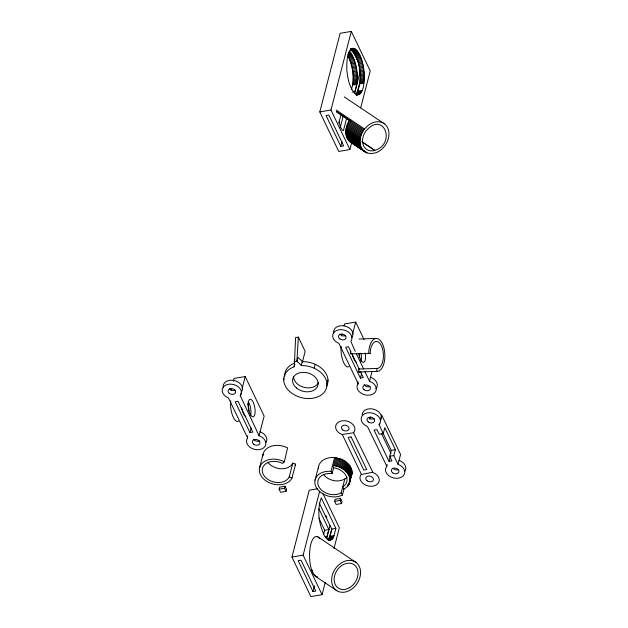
<?xml version="1.0" encoding="UTF-8"?>
<svg xmlns="http://www.w3.org/2000/svg" width="628" height="628" viewBox="0 0 628 628"><rect width="100%" height="100%" fill="white"/><g stroke="black" fill="none" stroke-linecap="round" stroke-linejoin="round"><path stroke-width="0.94" d="M351.39 89.647C354.875 78.61 352.92 66.364 348.093 56.041L352.261 55.327C357.795 66.984 359.232 81.028 354.271 93.164M360.205 93.682L356.045 94.396C362.701 80.62 361.72 60.453 350.408 49.361L354.577 48.646C361.736 54.118 363.031 64.252 364.177 72.628C364.224 78.602 364.868 95.668 356.437 94.514C349.278 89.043 347.983 78.908 346.837 70.532C346.789 64.558 346.146 47.492 354.577 48.646M294.289 366.783L295.6 337.574L298.339 337.103L296.903 361.343L301.715 365.582A21.964 16.061 14.5 0 1 326.434 388.151A21.964 16.061 14.5 0 1 292.813 393.913A21.964 16.061 14.5 0 1 293.826 366.933L294.893 364.421M353.47 143.663C343.383 140.256 344.301 126.236 350.353 119.485M365.308 152.117C357.52 146.983 359.232 135.334 364.554 129.007A17.082 13.149 -56.2 0 1 387.657 127.822A17.082 13.149 -56.2 0 1 375.921 152.761L371.211 153.672L366.846 152.887L350.393 142.116M334.583 457.584L331.027 471.338A17.082 12.489 14.5 0 0 315.931 486.779A17.082 12.489 14.5 0 0 342.386 495.092L343.916 489.196L347.512 486.496L349.301 483.686L351.829 474.266L351.798 470.129L350.016 466.015L345.824 461.721L341.067 459.123L334.583 457.584A17.082 12.489 14.5 0 0 318.388 468.849M230.931 390.498L231.41 388.646M233.326 381.251L234.04 378.472L245.218 376.557L264.137 416.097L259.058 435.746L259.545 435.926A9.82 7.183 14.5 0 1 265.094 446.233A9.82 7.183 14.5 0 1 252.032 448.47A9.82 7.183 14.5 0 1 247.62 437.967L228.474 397.94A9.82 7.183 14.5 0 1 222.924 387.633A9.82 7.183 14.5 0 1 235.987 385.396A9.82 7.183 14.5 0 1 240.391 395.899L259.058 435.746M240.139 396.205L240.948 393.065M242.11 388.583L245.218 376.557M351.868 141.952L349.906 149.527L338.728 151.442L319.809 111.91L340.141 33.315L351.311 31.4L370.23 70.94L360.684 107.867M349.906 149.527L330.987 109.994L351.311 31.4M249.968 432.606L235.202 401.755L238.051 401.261L252.817 432.119L249.968 432.606L251.176 427.927M338.688 123.025L341.397 113.66M340.219 127.735L343.296 115.866M346.515 118.802L343.438 130.671L342.723 130.341A8.925 3.187 80.3 0 1 339.583 123.802L339.253 121.926M340.816 146.387L326.058 115.536L328.907 115.05L343.665 145.9L340.816 146.387L342.04 141.653M354.53 93.36L360.166 71.584M259.521 468.009L263.077 454.256M356.892 94.765L360.072 82.456M283.707 380.168L284.115 378.598M294.767 359.452L294.163 361.814L296.903 361.343L297.915 357.411L302.727 361.649A21.964 16.061 14.5 0 1 326.639 386.173M301.189 365.598L302.201 361.673M302.311 362.364L305.161 351.366L298.339 337.103M284.327 461.823L284.005 461.651A17.082 12.489 14.5 0 0 260.934 464.744A17.082 12.489 14.5 0 0 269.6 482.869A17.082 12.489 14.5 0 0 291.918 478.191L295.6 464.163L292.829 463.142L289.17 477.099A14.106 10.315 14.5 0 1 270.739 480.962A14.106 10.315 14.5 0 1 263.579 466A14.106 10.315 14.5 0 1 282.631 463.44L284.327 461.823L287.561 447.897A17.082 12.489 14.5 0 0 262.873 455.881M279.099 489.212L279.633 487.163L285.081 486.229L286.572 489.338L286.038 491.379L280.59 492.313L279.099 489.212L284.555 488.27L285.081 486.229M314.181 368.22L315.193 364.287M326.96 383.975L327.981 380.05M341.397 335.988L341.875 334.143M344.026 325.822L344.505 323.969L355.684 322.054L364.091 339.63M325.21 582.439L322.046 594.685L310.868 596.6L291.949 557.06L309.243 490.201L317.627 488.765M352.575 334.072L355.684 322.054M315.036 480.145L318.592 466.392M322.046 594.685L303.128 555.144L319.691 491.104M343.916 489.196L342.794 486.857A14.099 10.315 14.5 0 0 346.161 475.961A14.099 10.315 14.5 0 0 333.664 467.781L332.55 465.442L333.649 465.568L335.682 457.71M347.096 477.131A14.099 10.315 14.5 0 1 344.827 478.999L341.2 492.799A14.106 10.315 14.5 0 1 318.671 486.308A14.106 10.315 14.5 0 1 332.039 473.661L333.664 467.781M333.649 465.568L334.748 465.748L336.781 457.89M334.748 465.748L335.839 465.976L337.872 458.118M349.584 482.916C351.79 474.886 344.018 468.103 336.922 466.259L338.955 458.401M360.323 371.438L363.274 377.609L360.425 378.103L361.634 373.425M337.99 466.596L340.023 458.738M339.034 466.981L341.067 459.123M340.054 467.413L342.087 459.555M323.765 533.894L324.7 530.283L318.851 518.076M341.043 467.891L343.076 460.034M342.001 468.417L344.026 460.552M334.614 501.348L335.14 499.299L340.596 498.365L342.079 501.474L341.554 503.523L336.098 504.457L334.614 501.348L340.07 500.414L340.596 498.365M342.919 468.975L344.945 461.117M343.791 469.579L345.824 461.721M326.403 538.314L328.86 529.569L318.843 508.641M312.956 591.545L298.19 560.694L301.04 560.2L315.805 591.058L312.956 591.545L314.416 585.893M326.591 538.808L330.006 525.62M344.623 470.223L346.656 462.365M345.408 470.898L347.441 463.04M346.138 471.604L348.171 463.747M355.22 351.366L350.856 341.397A9.82 7.183 14.5 0 0 346.444 330.893A9.82 7.183 14.5 0 0 333.382 333.13A9.82 7.183 14.5 0 0 338.932 343.438L358.086 383.465A9.82 7.183 14.5 0 0 362.497 393.968A9.82 7.183 14.5 0 0 375.552 391.731A9.82 7.183 14.5 0 0 370.002 381.424L369.515 381.243L371.964 371.76M327.769 539.962L329.567 537.121L331.717 529.098L319.197 502.934M329.198 539.256L331.874 528.902M346.813 472.335L348.846 464.477M347.425 473.096L349.458 465.238M347.983 473.881L350.016 466.015M348.477 474.674L350.51 466.816M348.901 475.49L350.934 467.632M334.01 535.606L335.878 528.384L321.277 497.863C317.101 509.324 318.545 522.206 323.389 533.203C324.37 538.565 332.581 543.424 334.01 535.606L329.849 536.32M349.262 476.314L351.295 468.457M349.553 477.154L351.578 469.297M347.512 486.496L347.959 484.753M349.772 477.994L351.798 470.129M348.053 485.837L348.509 484.094M349.914 478.826L351.947 470.969M348.54 485.154L349.67 480.781M349.992 479.666L352.025 471.809M348.956 484.431L352.033 472.641M349.301 483.686L351.963 473.457M333.978 548.534L339.34 527.818L322.941 493.553M369.814 419.41L370.465 416.882M382.805 432.755L391.244 450.394L389.721 456.289L391.888 460.913L389.038 461.407L374.068 430.117L376.918 429.623L379.171 434.231L383.284 433.532L379.108 424.787L379.508 423.217M380.772 418.334L381.643 414.967L400.562 454.499L398.019 464.328L398.513 464.508A9.82 7.183 14.5 0 1 404.063 474.815A9.82 7.183 14.5 0 1 391.001 477.052A9.82 7.183 14.5 0 1 386.589 466.549L387.256 464.673M383.284 433.532L384.807 427.637L395.365 449.695L393.842 455.583L398.019 464.328M389.038 461.407L390.388 456.187M351.829 474.266L350.573 477.288M295.6 464.163L295.474 464.43A17.082 12.489 14.5 0 1 295.058 465.152M292.829 463.142L292.726 463.346A14.106 10.315 14.5 0 1 281.124 468.771A14.106 10.315 14.5 0 1 267.928 462.396M353.572 432.77L353.831 432.457A9.82 7.183 14.5 0 0 349.419 421.953A9.82 7.183 14.5 0 0 336.357 424.19A9.82 7.183 14.5 0 0 341.907 434.505L353.572 432.77L372.977 472.484A9.82 7.183 14.5 0 1 378.527 482.791A9.82 7.183 14.5 0 1 365.465 485.036A9.82 7.183 14.5 0 1 361.061 474.525L372.49 472.303M379.108 424.787L379.359 424.481A9.82 7.183 14.5 0 0 374.947 413.978A9.82 7.183 14.5 0 0 361.893 416.215A9.82 7.183 14.5 0 0 367.443 426.522L386.848 466.243M344.827 478.999C337.903 482.885 328.342 480.648 323.444 474.533M350.432 48.796L353.054 48.301M351.052 48.756L353.548 48.325M350.722 49.015L354.059 48.442M350.934 49.651L355.103 48.937M351.468 50.02L355.629 49.306M351.994 50.483L356.162 49.769M352.528 51.025L356.696 50.311M348.54 52.399L350.204 52.116L352.261 55.327M353.062 51.645L357.222 50.931M349.066 53.097L350.73 52.807M353.588 52.336L357.748 51.622M347.92 54.149L351.248 53.584M354.106 53.105L358.266 52.399M348.43 54.989L351.759 54.424M354.616 53.953L358.776 53.239M355.118 54.856L359.279 54.141M348.579 57.015L352.748 56.3M355.605 55.829L359.766 55.115M349.05 58.043L353.219 57.329M356.076 56.858L360.236 56.143M349.506 59.126L353.666 58.412M356.523 57.941L360.692 57.227M349.937 60.264L354.106 59.55M356.963 59.079L361.124 58.365M350.353 61.442L354.514 60.728M357.371 60.257L361.54 59.542M350.746 62.659L354.906 61.944M357.764 61.473L361.932 60.759M351.107 63.915L355.275 63.2M358.133 62.729L362.293 62.015M351.452 65.194L355.613 64.48M358.47 64.009L362.639 63.295M351.766 66.505L355.927 65.791M358.784 65.32L362.945 64.606M352.049 67.832L356.209 67.118M359.067 66.647L363.235 65.932M352.3 69.166L356.469 68.452M359.318 67.981L363.486 67.267M352.52 70.509L356.688 69.794M359.546 69.323L363.706 68.609M352.716 71.859L356.877 71.145M359.734 70.674L363.895 69.959M352.873 73.201L357.034 72.487M359.891 72.016L364.059 71.302M352.999 74.528L357.159 73.814M360.017 73.343L364.177 72.628M353.085 75.847L357.246 75.132M360.103 74.661L364.271 73.947M353.14 77.134L357.301 76.42M360.158 75.949L364.326 75.234M353.164 78.406L357.324 77.691M360.182 77.213L364.342 76.506M353.148 79.638L357.308 78.924M360.166 78.453L364.334 77.739M353.101 80.831L357.261 80.117M360.119 79.646L364.279 78.932M353.014 81.985L357.175 81.271M360.032 80.792L364.201 80.086M352.897 83.084L357.057 82.37M359.915 81.899L364.083 81.185M352.748 84.136L356.908 83.422M359.766 82.951L363.926 82.237M352.559 85.133L356.72 84.419M359.577 83.948L363.745 83.234M352.355 92.065L354.851 91.641M357.709 91.17L361.877 90.456M357.434 91.963L361.595 91.248M357.128 92.693L361.288 91.978M356.79 93.337L360.951 92.622M356.429 93.91L360.59 93.195M356.469 94.663L359.797 94.09M356.037 94.985L359.365 94.412M356.296 95.142L358.918 94.647M319.809 111.91L330.987 109.994M391.244 450.394L395.365 449.695M389.721 456.289L393.842 455.583M324.7 530.283L328.86 529.569M331.717 529.098L335.878 528.384M325.328 537.081L326.992 536.791M329.567 537.121L333.735 536.406M329.26 537.843L333.429 537.128M328.931 538.494L333.091 537.78M328.562 539.067L332.73 538.353M328.177 539.554L332.345 538.84M328.601 539.821L331.929 539.248M329.001 539.994L331.506 539.57M328.554 540.229L331.05 539.805M328.436 540.3L330.587 539.954M291.949 557.06L303.128 555.144M317.69 576.983L315.319 576.261L313.529 574.173A12.144 4.341 80.3 0 1 311.959 570.899C309.384 563.434 309.039 555.309 310.138 547.538A33.928 12.12 80.3 0 1 311.755 541.312C312.579 538.91 314.895 535.221 317.878 536.869L355.974 562.405A17.082 13.149 -56.2 0 1 350.322 590.061A17.082 13.149 -56.2 0 1 331.984 576.543A17.082 13.149 -56.2 0 1 355.974 562.405M358.965 339.018L376.148 338.453M359.569 368.974A13.51 6.625 88.1 0 1 358.706 369.021L358.721 371.996L376.871 371.391L376.855 368.416A13.51 6.625 88.1 0 0 383.41 355.754A13.51 6.625 88.1 0 0 376.988 341.467A13.51 6.625 88.1 0 0 370.151 353.509L350.542 353.8A16.485 8.086 88.1 0 1 350.667 351.672M358.706 369.021L377.287 368.424M370.151 353.509L368.691 353.195A16.485 8.086 88.1 0 1 377.036 338.5A16.485 8.086 88.1 0 1 384.87 355.935A16.485 8.086 88.1 0 1 376.871 371.391M335.839 465.976L336.922 466.259M370.536 377.31L371.022 377.491A9.82 7.183 14.5 0 1 376.486 387.939M399.039 460.395L399.526 460.575A9.82 7.183 14.5 0 1 404.715 471.416M260.071 431.813L260.557 431.993A9.82 7.183 14.5 0 1 266.029 442.442M289.273 476.895L292.044 477.916M315.57 575.829L314.864 575.499A8.925 3.187 80.3 0 1 313.953 574.51M344.27 96.916L384.352 123.779M336.2 110.002L364.554 129.007M349.686 120.38L363.887 129.902M336.545 111.698L350.322 120.937M336.537 111.815L349.898 120.772M349.058 121.314L363.259 130.828M348.485 122.264L362.686 131.786M347.959 123.253L362.16 132.767M347.488 124.25L361.689 133.772M347.072 125.27L361.273 134.792M346.711 126.307L360.912 135.821M346.405 127.351L360.605 136.865M346.161 128.395L360.362 137.909M345.981 129.439L360.182 138.953M345.855 130.475L360.056 139.989M361.916 141.7L374.885 150.398C396.582 143.498 383.48 109.931 365.669 131.346A14.099 10.857 -56.2 0 0 363.588 145.861A14.099 10.857 -56.2 0 0 374.798 150.422L362.175 141.959M345.8 131.503L359.993 141.017M345.8 132.516L360.001 142.038M345.863 133.513L360.064 143.027M345.989 134.486L360.189 144M346.177 135.436L360.378 144.95M346.421 136.347L360.621 145.861M346.727 137.226L360.927 146.748M347.096 138.066L361.288 147.588M347.512 138.867L361.712 148.389M347.99 139.62L362.191 149.142M348.516 140.327L362.717 149.841M364.515 151.065L366.878 152.651M349.097 140.978L366.846 152.887M349.718 141.575L366.061 152.533M315.319 576.261L336.93 590.744M317.878 536.869L319.707 538.636M349.144 50.954L350.204 52.116M352.708 50.169L358.188 61.623M356.484 354.004L363.628 368.942M364.892 371.58L369.515 381.243M351.044 352.049L348.516 346.758L345.667 347.245L360.425 378.103M351.884 353.815L359.475 369.68M381.494 433.587L391.063 453.581M342.393 434.686L361.312 474.219M331.027 471.338L332.141 473.677M341.271 492.752L342.386 495.092M340.07 500.414L341.554 503.523M326.026 515.863L326.874 517.629M284.555 488.27L286.038 491.379M313.089 573.019A8.925 3.187 80.3 0 1 312.563 571.794M312.328 571.127A8.925 3.187 80.3 0 1 311.904 569.698M360.817 371.603A16.485 8.086 88.1 0 1 358.721 371.996M348.964 366.493A12.615 4.506 80.3 0 1 343.092 361.21A12.615 4.506 80.3 0 1 341.263 346.405M333.774 333.178A9.82 7.183 14.5 0 1 344.851 326.05A9.82 7.183 14.5 0 1 351.868 337.464M370.167 386.385A3.87 2.826 14.5 0 1 364.13 384.619M365.245 353.007A8.925 3.187 80.3 0 1 363.51 362.38A8.925 3.187 80.3 0 1 358.871 353.556M360.974 353.148A8.925 3.187 80.3 0 1 360.943 361.288M345.636 335.611A3.87 2.826 14.5 0 1 340.015 334.12M376.211 388.332A9.82 7.183 14.5 0 1 375.897 388.708M358.117 384.046A9.82 7.183 14.5 0 1 358.101 381.667M356.272 362.175A9.64 3.446 80.3 0 1 352.3 354.035M359.169 353.533A9.64 3.446 80.3 0 1 359.342 357.112M284.727 376.243A21.964 16.061 14.5 0 1 293.669 363.463M318.506 382.531A12.976 9.491 14.5 0 1 304.431 387.445A12.976 9.491 14.5 0 1 293.574 376.784M374.335 418.601A3.87 2.826 14.5 0 1 368.652 417.377M386.534 466.651A9.82 7.183 14.5 0 1 386.526 465.222M398.67 469.469A3.87 2.826 14.5 0 1 392.995 468.245M362.152 414.825A9.82 7.183 14.5 0 1 374.28 409.385A9.82 7.183 14.5 0 1 380.38 420.548M238.507 421.003A12.615 4.506 80.3 0 1 232.635 415.72A12.615 4.506 80.3 0 1 230.806 400.907M223.23 387.201A9.82 7.183 14.5 0 1 234.699 380.631A9.82 7.183 14.5 0 1 241.411 391.974M259.709 440.887A3.87 2.826 14.5 0 1 253.775 439.31M248.186 401.465A8.925 3.187 80.3 0 1 250.588 415.43M235.178 390.121A3.87 2.826 14.5 0 1 229.44 388.442M247.652 438.548A9.82 7.183 14.5 0 1 247.762 435.722M245.815 416.678A9.64 3.446 80.3 0 1 241.725 407.917M247.825 403.765A9.64 3.446 80.3 0 1 248.892 411.05M351.123 436.939L348.163 437.449L363.761 470.05L366.721 469.54L351.123 436.939M349.584 587.667A14.106 10.857 -56.2 0 0 354.255 564.831A14.106 10.857 -56.2 0 0 334.441 576.504A14.106 10.857 -56.2 0 0 349.584 587.667M364.122 389.729A3.87 2.826 14.5 0 0 370.379 388.858A3.87 2.826 14.5 0 0 365.418 385.003A3.87 2.826 14.5 0 0 364.122 389.729M339.787 338.861A3.87 2.826 14.5 0 0 346.036 337.99A3.87 2.826 14.5 0 0 341.075 334.135A3.87 2.826 14.5 0 0 339.787 338.861M296.416 387.931A12.976 9.491 14.5 0 0 317.729 385.882A12.976 9.491 14.5 0 0 301.872 372.404A12.976 9.491 14.5 0 0 296.416 387.931M368.291 421.945A3.87 2.826 14.5 0 0 374.547 421.074A3.87 2.826 14.5 0 0 369.586 417.22A3.87 2.826 14.5 0 0 368.291 421.945M392.633 472.813A3.87 2.826 14.5 0 0 398.882 471.942A3.87 2.826 14.5 0 0 393.921 468.088A3.87 2.826 14.5 0 0 392.633 472.813M253.665 444.231A3.87 2.826 14.5 0 0 259.914 443.36A3.87 2.826 14.5 0 0 254.952 439.506A3.87 2.826 14.5 0 0 253.665 444.231M248.186 403.655A8.925 3.187 80.3 0 0 252.951 416.89A8.925 3.187 80.3 0 0 253.791 403.678A8.925 3.187 80.3 0 0 248.186 403.655M229.322 393.364A3.87 2.826 14.5 0 0 235.579 392.5A3.87 2.826 14.5 0 0 230.617 388.638A3.87 2.826 14.5 0 0 229.322 393.364M342.762 429.929A3.87 2.826 14.5 0 0 349.011 429.057A3.87 2.826 14.5 0 0 344.05 425.195A3.87 2.826 14.5 0 0 342.762 429.929M367.097 480.797A3.87 2.826 14.5 0 0 373.354 479.925A3.87 2.826 14.5 0 0 368.385 476.063A3.87 2.826 14.5 0 0 367.097 480.797"/></g></svg>
